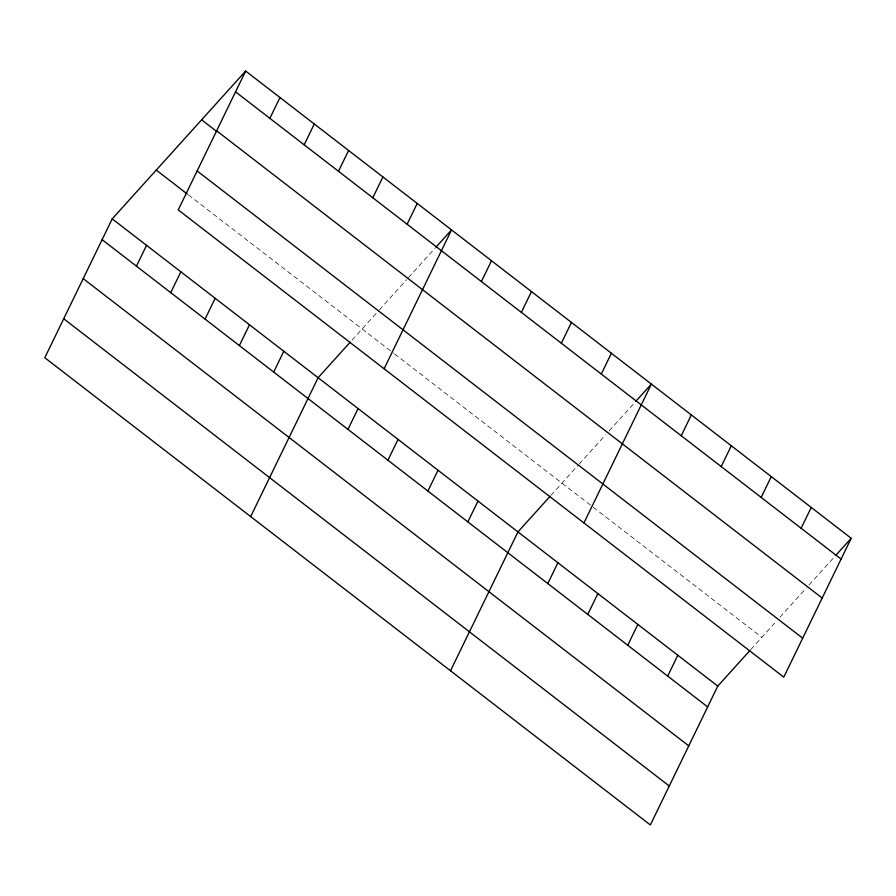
<?xml version="1.0" encoding="UTF-8"?>
<svg xmlns="http://www.w3.org/2000/svg" width="896" height="896" viewBox="0 0 896 896"><rect width="100%" height="100%" fill="white"/><g stroke="black" fill="none" stroke-linecap="round" stroke-linejoin="round"><path stroke-width="0.67" stroke-dasharray="4.48 3.36" d="M352.05 340.122L378.47 310.845M379.378 309.848L406.605 279.686M408.43 277.67L435.03 248.192M550.962 495.331L578.301 465.035M579.208 464.038L605.528 434.885M609.168 430.842L634.861 402.382M750.792 649.522L776.317 621.242M779.946 617.221L806.266 588.067M808.998 585.032L834.691 556.573M188.362 194.846L393.467 353.114M394.542 353.942L592.222 506.464M593.298 507.304L761.802 637.325"/><path stroke-width="1.34" d="M245.65 71.042L178.226 209.899L783.776 677.141L851.2 538.283L245.65 71.042L112.224 218.859L44.8 357.717L650.35 824.958L717.774 686.101L749.874 650.53M136.438 266.157L146.541 245.336M170.744 292.634L180.858 271.813M269.864 118.328L279.966 97.518M205.061 319.11L215.174 298.29M304.181 144.805L314.283 123.995M239.378 345.587L249.48 324.766M338.486 171.282L348.6 150.472M273.694 372.064L283.797 351.243M372.803 197.758L382.906 176.949M250.69 516.578L318.114 377.72L350.213 342.149M407.12 224.235L417.222 203.426M347.973 429.374L358.075 408.565M384.115 368.76L451.539 229.902L435.949 247.173M387.934 460.219L398.048 439.398M481.398 281.546L491.501 260.736M427.907 491.053L438.01 470.243M521.36 312.39L531.474 291.581M467.869 521.886L477.971 501.077M561.333 343.224L571.435 322.414M450.52 670.768L517.944 531.91L550.043 496.339M601.294 374.069L611.408 353.248M547.803 583.565L557.906 562.755M583.946 522.95L651.37 384.093L635.779 401.363M587.765 614.398L597.878 593.589M681.229 435.736L691.331 414.926M627.738 645.243L637.84 624.434M721.19 466.581L731.304 445.771M667.699 676.077L677.802 655.267M761.163 497.414L771.266 476.605M801.125 528.259L811.238 507.438M835.61 555.554L851.2 538.283M235.547 91.851L841.098 559.093M216.63 130.805L822.181 598.046M201.622 119.818L217.123 131.779M197.142 170.946L802.693 638.187M156.262 170.083L187.253 193.995M112.224 218.859L717.774 686.101M102.122 239.68L707.661 706.922M83.205 278.634L688.755 745.875M63.717 318.763L669.267 786.005"/></g></svg>
